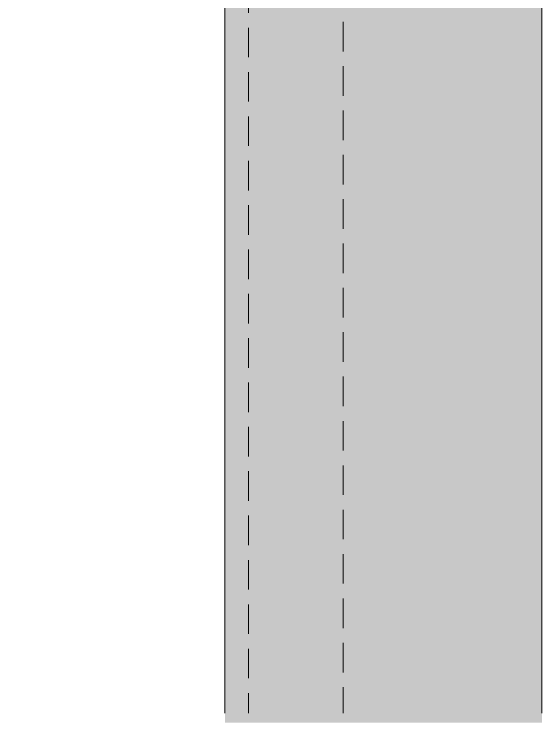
# Model space of a CAD drawing. Extents: x -1299 to 23780, y -3010 to 8106.
# Drawn here: x 14042.9 to 14154.5, y 2866 to 3014.7 of the extents above; entities that cross this region are included whole.
import ezdxf

# ---------------------------------------------------------------- set-up
doc = ezdxf.new("R2010")
doc.units = 0
doc.header["$LTSCALE"] = 25
doc.header["$MEASUREMENT"] = 0
doc.linetypes.add('DOT2', pattern=[0.125, 0, -0.125])
doc.linetypes.add('HIDDEN', pattern=[0.375, 0.25, -0.125])
doc.layers.get('0').update_dxf_attribs({"color": 9, "lineweight": 9})
doc.layers.add('06D', color=9, linetype='Continuous', lineweight=9)
doc.layers.add('20', color=9, linetype='DOT2', lineweight=9)

msp = doc.modelspace()

# ---------------------------------------------------------------- hatches: boundary and pattern name
h = msp.add_hatch(color=253)
h.dxf.hatch_style = 1
h.paths.add_polyline_path([(13077.5, 2865), (13010.5, 2865), (13010.5, 3927), (14154.5, 3927), (14154.5, 2865), (14087.5, 2865), (14087.5, 3860), (13077.5, 3860)])

# ---------------------------------------------------------------- linework, layer by layer
at = {"layer": '06D'}
for points in [[(13012.5, 2865), (13010.5, 2865), (13010.5, 3927), (14154.5, 3927), (14154.5, 2867)], [(13077.5, 2867), (13077.5, 3860), (14087.5, 3860), (14087.5, 2867)]]:
    msp.add_lwpolyline(points, dxfattribs=at)
at = {"layer": '20', "linetype": 'HIDDEN'}
for points in [[(13052.5, 2867), (13052.5, 3270), (13052.5, 3885), (14112.5, 3885), (14112.5, 2867)], [(13072.5, 2867), (13072.5, 3270), (13072.5, 3865), (14092.5, 3865), (14092.5, 2867)]]:
    msp.add_lwpolyline(points, dxfattribs=at)

doc.saveas('drawing.dxf')
